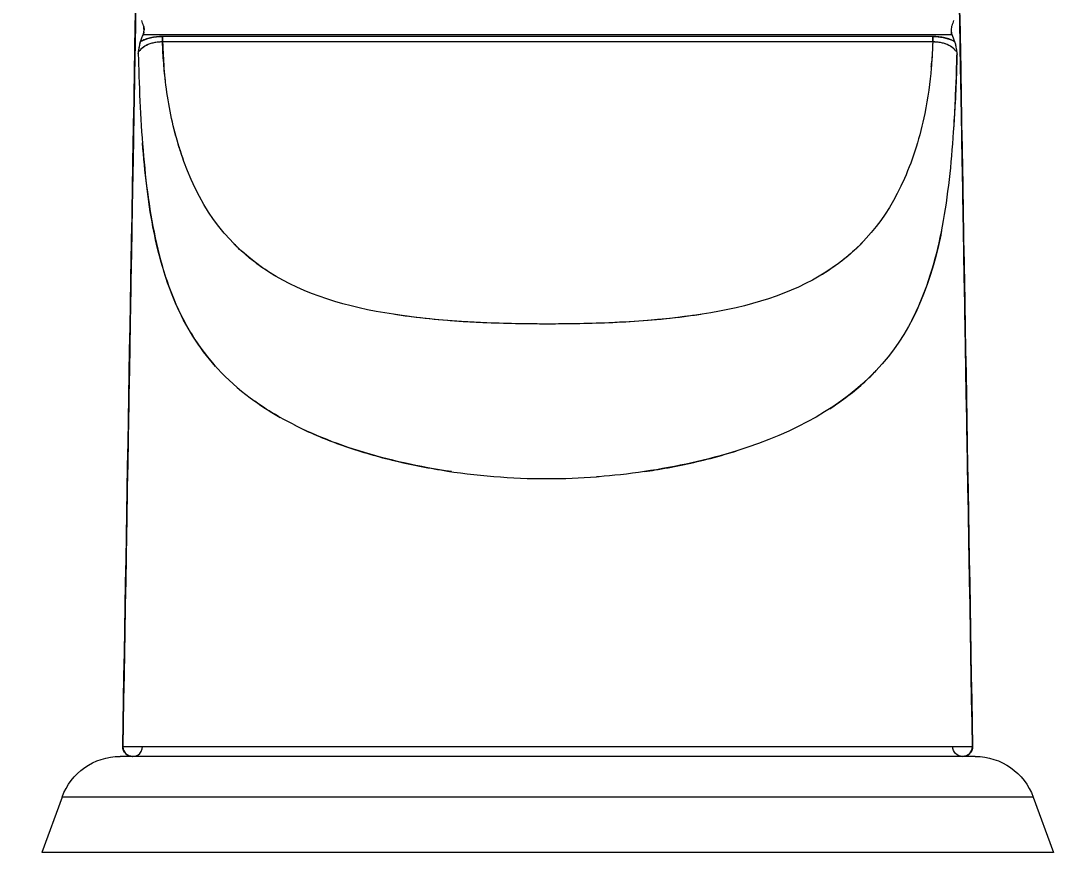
# Model space of a CAD drawing. Header units: inches. Extents: x -456 to 658, y -232 to 0.
# Drawn here: x -186.214 to -183.764, y -32.17 to -30.196 of the extents above; entities that cross this region are included whole.
import ezdxf

# ---------------------------------------------------------------- set-up
doc = ezdxf.new("R2010")
doc.units = ezdxf.units.IN
doc.header["$MEASUREMENT"] = 0
doc.styles.get("Standard").update_dxf_attribs({"font": 'arial.ttf'})
doc.dimstyles.get("Standard").update_dxf_attribs({"dimtxt": 0.18, "dimasz": 0.18, "dimexe": 0.18, "dimexo": 0.0625, "dimgap": 0.09, "dimtad": 0, "dimtih": 1, "dimtoh": 1, "dimdec": 4, "dimzin": 0, "dimdsep": 46, "dimtxsty": 'Standard', "dimcen": 0.09, "dimadec": 0, "dimazin": 0, "dimtfac": 1, "dimtdec": 4, "dimtofl": 0, "dimtmove": 0, "dimatfit": 3, "dimfxl": 1, "dimtolj": 1, "dimtzin": 0, "dimarcsym": 0})

# ---------------------------------------------------------------- blocks, each defined once
blk = doc.blocks.new('*D35')
at = {"color": 0, "lineweight": -2, "transparency": 16777216}
for p, q in [((-217.9538, -26.488), (-217.9538, -46.1394)), ((-184.9635, -33.0321), (-184.9635, -46.1394)), ((-215.7938, -43.9794), (-207.3241, -43.9794)), ((-187.1235, -43.9794), (-195.5932, -43.9794))]:
    blk.add_line(p, q, dxfattribs=at)
at = {"color": 0, "transparency": 16777216}
for points in [[(-215.7938, -43.6194), (-215.7938, -44.3394), (-217.9538, -43.9794)], [(-187.1235, -43.6194), (-187.1235, -44.3394), (-184.9635, -43.9794)]]:
    blk.add_solid(points, dxfattribs=at)
at = {"layer": 'Defpoints', "color": 0, "transparency": 16777216}
for p in [(-217.9538, -25.738), (-184.9635, -32.2821), (-217.9538, -43.9794)]:
    blk.add_point(p, dxfattribs=at)
at = {"color": 0, "transparency": 16777216, "insert": (-201.4587, -43.9794), "char_height": 3, "width": 9.467599, "attachment_point": 5}
blk.add_mtext('\\A1;1\'-8" MAX.', dxfattribs=at)

msp = doc.modelspace()

# ---------------------------------------------------------------- linework, layer by layer
at = {"color": 0, "linetype": 'Continuous', "lineweight": 0}
for p, q in [((-185.92272, -30.22831), (-184.00437, -30.22831)), ((-184.04985, -30.23335), (-185.87724, -30.23335)), ((-185.87724, -30.23335), (-185.87724, -30.24632)), ((-185.87724, -30.24632), (-185.87724, -30.23335)), ((-184.04985, -30.24632), (-184.04985, -30.23335)), ((-184.04986, -30.24632), (-185.87724, -30.24632)), ((-184.34229, -31.14518), (-184.34229, -31.14531)), ((-185.97167, -31.91858), (-185.97156, -31.91858)), ((-185.97156, -31.91817), (-183.95553, -31.91817)), ((-183.95553, -31.91858), (-183.95542, -31.91858)), ((-183.94917, -31.94203), (-185.97792, -31.94203)), ((-186.11566, -32.03848), (-186.1634, -32.16962)), ((-183.81142, -32.03848), (-186.11566, -32.03848)), ((-183.81142, -32.03848), (-183.76369, -32.16962)), ((-183.76369, -32.16962), (-186.1634, -32.16962))]:
    msp.add_line(p, q, dxfattribs=at)
msp.add_arc((-185.94821, -31.91858), 0.02345, 180, 1.00002, dxfattribs=at)
at = {"color": 0, "linetype": 'Continuous', "lineweight": 0, "extrusion": (0, 0, -1)}
for centre, radius, start, end in [((183.97887, -31.91858), 0.02345, 180, 359.99998), ((185.97792, -32.08862), 0.14659, 20, 90), ((183.94917, -32.08862), 0.14659, 90, 160)]:
    msp.add_arc(centre, radius, start, end, dxfattribs=at)
for centre, major_axis, ratio, start_param, end_param in [((-184.65284, -30.19639), (-1.28983, 0.13866), 0.483435, -0.2369951, -0.2178248), ((-185.27425, -30.19639), (1.28983, 0.13866), 0.483435, 0.2178248, 0.2369951), ((-184.65746, -30.35755), (-1.29139, 0), 0.5, 0.1746575, 0.2015179), ((-185.87655, -30.27032), (0.07078, -0.00049), 0.5222794, -2.4133979, -1.5841885), ((-185.26963, -30.35755), (1.2914, 0), 0.5, -0.2015179, -0.1746573), ((-184.04985, -30.24351), (0.00001, 0.01173), 0.000289, -1.8132089, -1.158909), ((-185.94821, -31.91858), (-0.02345, 0.00041), 0.0008469, 0, 0.0969655), ((-185.94821, -31.91858), (-0.02334, 0), 0.0043839, 0, 0.0174533), ((-185.94821, -31.91858), (0, -0.02345), 0.9953011, 0, 1.5707964), ((-183.97887, -31.91858), (0, -0.02345), 0.9953011, -1.5707963, 0), ((-183.97887, -31.91858), (0.02345, 0.00041), 0.0008469, -0.0969655, 0), ((-183.97887, -31.91858), (0.02334, 0.00041), 0.0043839, 0.0000007, 0.017454), ((-183.97887, -31.91858), (0.02345, 0.00041), 0.0043633, 0, 0.0174533)]:
    msp.add_ellipse(centre, major_axis=major_axis, ratio=ratio, start_param=start_param, end_param=end_param, dxfattribs=at)
at = {"color": 0, "linetype": 'Continuous', "lineweight": 0}
for centre, major_axis, ratio, start_param, end_param in [((-184.04985, -30.24351), (-0.00001, -0.01173), 0.0002719, -2.6179947, -1.3283848), ((-185.87196, -30.27929), (-0.06347, -0.00009), 0.5426586, -0.4763154, -0.3101305), ((-184.05513, -30.27929), (0.06347, -0.00009), 0.5426739, 0.3100996, 0.4762824), ((-185.94821, -31.91858), (-0.02345, 0.00041), 0.0043633, 0, 0.0174533), ((-185.94821, -31.91858), (-0.02345, 0.00041), 0.0008469, -0.0969655, 0), ((-185.94821, -31.91858), (0, -0.02345), 0.9953011, -1.5882496, 0), ((-183.97887, -31.91858), (0, -0.02345), 0.9953011, 0, 1.5882496), ((-183.97887, -31.91858), (0.02345, 0.00041), 0.0008469, 0, 0.0969655), ((-183.97887, -31.91858), (0.02345, 0), 0.0043633, 0, 0.0174533)]:
    msp.add_ellipse(centre, major_axis=major_axis, ratio=ratio, start_param=start_param, end_param=end_param, dxfattribs=at)
for points in [[(-185.91057, -28.41773), (-185.93093, -29.58454), (-185.9513, -30.75135), (-185.97167, -31.91817)], [(-185.97167, -31.91817), (-185.95097, -30.73271), (-185.93061, -29.5659), (-185.91057, -28.41773)], [(-185.91045, -28.41773), (-185.93028, -29.55353), (-185.95064, -30.72034), (-185.97156, -31.91817)], [(-185.97156, -31.91817), (-185.95119, -30.75135), (-185.93082, -29.58454), (-185.91045, -28.41773)], [(-183.95553, -31.91817), (-183.97644, -30.72034), (-183.99681, -29.55353), (-184.01664, -28.41773)], [(-184.01664, -28.41773), (-183.99627, -29.58454), (-183.9759, -30.75135), (-183.95553, -31.91817)], [(-183.95542, -31.91817), (-183.97579, -30.75135), (-183.99615, -29.58454), (-184.01652, -28.41773)], [(-184.01652, -28.41773), (-183.99648, -29.5659), (-183.97611, -30.73271), (-183.95542, -31.91817)], [(-185.92166, -30.22398), (-185.92191, -30.22566), (-185.92226, -30.22719), (-185.92272, -30.22831)], [(-184.00437, -30.22831), (-184.00483, -30.22719), (-184.00517, -30.22566), (-184.00543, -30.22397)], [(-185.87724, -30.24632), (-185.88412, -30.24628), (-185.89124, -30.24697), (-185.89789, -30.24839)], [(-185.87723, -30.24632), (-185.87619, -30.27047), (-185.87516, -30.28896), (-185.87387, -30.30523)], [(-184.0292, -30.24839), (-184.03584, -30.24697), (-184.04296, -30.24628), (-184.04985, -30.24632)], [(-184.01141, -30.25448), (-184.01691, -30.25172), (-184.02309, -30.2497), (-184.0292, -30.24839)], [(-183.9987, -30.26358), (-184.00238, -30.2597), (-184.00703, -30.25668), (-184.01141, -30.25448)], [(-185.25086, -30.90289), (-185.25091, -30.9028), (-185.25096, -30.90272), (-185.251, -30.90264)], [(-185.25099, -30.90264), (-185.25094, -30.90272), (-185.25089, -30.90281), (-185.25084, -30.90289)], [(-185.19099, -30.90803), (-185.19092, -30.90812), (-185.19085, -30.90821), (-185.19079, -30.9083)], [(-185.19093, -30.90803), (-185.19087, -30.90812), (-185.1908, -30.90821), (-185.19073, -30.9083)], [(-184.73633, -30.90827), (-184.73626, -30.90818), (-184.73619, -30.90808), (-184.73612, -30.90799)], [(-184.73628, -30.90827), (-184.7362, -30.90817), (-184.73613, -30.90808), (-184.73606, -30.90798)], [(-184.67622, -30.90285), (-184.67616, -30.90276), (-184.67611, -30.90267), (-184.67606, -30.90258)], [(-184.67604, -30.90257), (-184.6761, -30.90266), (-184.67615, -30.90275), (-184.6762, -30.90284)], [(-184.96354, -31.28274), (-184.92482, -31.28274), (-184.88627, -31.28128), (-184.84782, -31.27845)]]:
    msp.add_open_spline(points, degree=3, dxfattribs=at)
for points, knots in [([(-185.92119, -30.21816), (-185.92116, -30.21606), (-185.92124, -30.2141), (-185.92145, -30.21228), (-185.92166, -30.21047), (-185.92196, -30.20905), (-185.92235, -30.208)], [0.00026714599, 0.00026714599, 0.00026714599, 0.00026714599, 0.00040021977, 0.00040021977, 0.00040021977, 0.00053329354, 0.00053329354, 0.00053329354, 0.00053329354]), ([(-185.92235, -30.208), (-185.92194, -30.20911), (-185.92164, -30.21066), (-185.92144, -30.21238), (-185.92124, -30.2141), (-185.92116, -30.21615), (-185.92119, -30.21816)], [0, 0, 0, 0, 0.00013484028, 0.00013484028, 0.00013484028, 0.00026968055, 0.00026968055, 0.00026968055, 0.00026968055]), ([(-184.00473, -30.208), (-184.00512, -30.20904), (-184.00542, -30.21047), (-184.00563, -30.21228), (-184.00584, -30.21409), (-184.00593, -30.21605), (-184.00589, -30.21816)], [0, 0, 0, 0, 0.00013318147, 0.00013318147, 0.00013318147, 0.00026636295, 0.00026636295, 0.00026636295, 0.00026636295]), ([(-185.87724, -30.23335), (-185.88216, -30.23335), (-185.88703, -30.23362), (-185.89184, -30.23415), (-185.89665, -30.23468), (-185.90131, -30.23547), (-185.90578, -30.2365), (-185.91025, -30.23754), (-185.91444, -30.2388), (-185.91839, -30.24029), (-185.92233, -30.24178), (-185.92594, -30.24347), (-185.9292, -30.24535)], [0, 0, 0, 0, 0.0003173548, 0.0003173548, 0.0003173548, 0.0006347096, 0.0006347096, 0.0006347096, 0.0009520644, 0.0009520644, 0.0009520644, 0.0012694192, 0.0012694192, 0.0012694192, 0.0012694192]), ([(-185.92272, -30.22831), (-185.92229, -30.22727), (-185.92194, -30.22585), (-185.92166, -30.22404), (-185.92139, -30.22223), (-185.92123, -30.22026), (-185.92119, -30.21816)], [0, 0, 0, 0, 0.00013357299, 0.00013357299, 0.00013357299, 0.00026714599, 0.00026714599, 0.00026714599, 0.00026714599]), ([(-185.92145, -30.22238), (-185.92151, -30.22291), (-185.92157, -30.22342), (-185.92164, -30.22391), (-185.92165, -30.22393), (-185.92165, -30.22395), (-185.92165, -30.22397)], [0.000366783775, 0.000366783775, 0.000366783775, 0.000366783775, 0.000405026672, 0.000405026672, 0.000405026672, 0.000406748302, 0.000406748302, 0.000406748302, 0.000406748302]), ([(-183.99788, -30.24535), (-184.00115, -30.24347), (-184.00475, -30.24178), (-184.0087, -30.24029), (-184.01264, -30.2388), (-184.01684, -30.23754), (-184.02131, -30.2365), (-184.02578, -30.23547), (-184.03043, -30.23468), (-184.03524, -30.23415), (-184.04006, -30.23362), (-184.04492, -30.23335), (-184.04985, -30.23335)], [0, 0, 0, 0, 0.0003210645, 0.0003210645, 0.0003210645, 0.000642129, 0.000642129, 0.000642129, 0.0009631935, 0.0009631935, 0.0009631935, 0.001284258, 0.001284258, 0.001284258, 0.001284258]), ([(-184.04985, -30.23335), (-184.04558, -30.23335), (-184.04138, -30.23355), (-184.03726, -30.23394), (-184.03519, -30.23414), (-184.03314, -30.23438), (-184.03111, -30.23467), (-184.02908, -30.23497), (-184.02706, -30.23531), (-184.02508, -30.2357), (-184.02112, -30.23648), (-184.01736, -30.23743), (-184.01378, -30.23854), (-184.012, -30.2391), (-184.01026, -30.2397), (-184.00857, -30.24034), (-184.00688, -30.24098), (-184.00523, -30.24167), (-184.00367, -30.24238), (-184.00162, -30.24332), (-183.99969, -30.24431), (-183.99788, -30.24535)], [0, 0, 0, 0, 0.0002725981, 0.0002725981, 0.0002725981, 0.0004089492, 0.0004089492, 0.0004089492, 0.0005453003, 0.0005453003, 0.0005453003, 0.0008180026, 0.0008180026, 0.0008180026, 0.0009543538, 0.0009543538, 0.0009543538, 0.0010907049, 0.0010907049, 0.0010907049, 0.0012694293, 0.0012694293, 0.0012694293, 0.0012694293]), ([(-184.00589, -30.21816), (-184.00585, -30.22026), (-184.0057, -30.22222), (-184.00542, -30.22403), (-184.00515, -30.22585), (-184.00479, -30.22727), (-184.00437, -30.22831)], [0.00026636295, 0.00026636295, 0.00026636295, 0.00026636295, 0.00039983019, 0.00039983019, 0.00039983019, 0.00053329744, 0.00053329744, 0.00053329744, 0.00053329744]), ([(-184.00543, -30.22397), (-184.00544, -30.22394), (-184.00544, -30.22392), (-184.00544, -30.2239), (-184.00552, -30.22341), (-184.00558, -30.22289), (-184.00564, -30.22236)], [0.000133443811, 0.000133443811, 0.000133443811, 0.000133443811, 0.000135185728, 0.000135185728, 0.000135185728, 0.000173793206, 0.000173793206, 0.000173793206, 0.000173793206]), ([(-185.93481, -30.2745), (-185.9348, -30.27443), (-185.93475, -30.27409), (-185.93468, -30.27362), (-185.93462, -30.27315), (-185.93457, -30.27281), (-185.93452, -30.27244), (-185.93441, -30.27172), (-185.93432, -30.27104), (-185.93421, -30.27033), (-185.93401, -30.26892), (-185.9338, -30.26757), (-185.93359, -30.26617), (-185.93316, -30.26337), (-185.93273, -30.26076), (-185.93224, -30.25805), (-185.93127, -30.25264), (-185.93023, -30.24825), (-185.9292, -30.24535)], [-0.00000760448, -0.00000760448, -0.00000760448, -0.00000760448, 0.00002042089, 0.00002042089, 0.00002042089, 0.00004850336, 0.00004850336, 0.00004850336, 0.00010466831, 0.00010466831, 0.00010466831, 0.0002169982, 0.0002169982, 0.0002169982, 0.00044165799, 0.00044165799, 0.00044165799, 0.00089097757, 0.00089097757, 0.00089097757, 0.00089097757]), ([(-185.93362, -30.26634), (-185.93358, -30.26612), (-185.93355, -30.2659), (-185.93352, -30.26569), (-185.93306, -30.26273), (-185.93266, -30.26035), (-185.93232, -30.2585)], [0.0002169982, 0.0002169982, 0.0002169982, 0.0002169982, 0.00023219288, 0.00023219288, 0.00023219288, 0.00044165799, 0.00044165799, 0.00044165799, 0.00044165799]), ([(-185.87724, -30.24632), (-185.8808, -30.2463), (-185.88429, -30.24647), (-185.88946, -30.24699), (-185.89116, -30.2472), (-185.89454, -30.24773), (-185.89623, -30.24804), (-185.90118, -30.2491), (-185.90431, -30.24996), (-185.90878, -30.25149), (-185.91022, -30.25204), (-185.91304, -30.25321), (-185.91441, -30.25384), (-185.91831, -30.2558), (-185.92068, -30.25723), (-185.92495, -30.2603), (-185.92687, -30.26197), (-185.93006, -30.26536), (-185.93136, -30.26708), (-185.93241, -30.26887)], [0, 0, 0, 0, 0.0002730653, 0.0002730653, 0.0004095979, 0.0004095979, 0.0005461306, 0.0005461306, 0.0008191959, 0.0008191959, 0.0009557285, 0.0009557285, 0.0010922612, 0.0010922612, 0.0013653265, 0.0013653265, 0.0016383918, 0.0016383918, 0.0019021857, 0.0019021857, 0.0019021857, 0.0019021857]), ([(-185.93232, -30.2585), (-185.93221, -30.25786), (-185.93209, -30.25724), (-185.93198, -30.25663), (-185.93161, -30.25466), (-185.93123, -30.25288), (-185.93087, -30.25132)], [0.00044165799, 0.00044165799, 0.00044165799, 0.00044165799, 0.0004941868, 0.0004941868, 0.0004941868, 0.00066631778, 0.00066631778, 0.00066631778, 0.00066631778]), ([(-185.93087, -30.25132), (-185.93059, -30.25009), (-185.93031, -30.24898), (-185.93003, -30.248), (-185.92975, -30.24699), (-185.92947, -30.24611), (-185.9292, -30.24535)], [0.00066631778, 0.00066631778, 0.00066631778, 0.00066631778, 0.00077741808, 0.00077741808, 0.00077741808, 0.00089097757, 0.00089097757, 0.00089097757, 0.00089097757]), ([(-185.89789, -30.24839), (-185.90399, -30.2497), (-185.91017, -30.25172), (-185.91567, -30.25448), (-185.92006, -30.25668), (-185.9247, -30.2597), (-185.92838, -30.26358)], [0.00045542197, 0.00045542197, 0.00045542197, 0.00045542197, 0.00091084395, 0.00091084395, 0.00091084395, 0.00136626592, 0.00136626592, 0.00136626592, 0.00136626592]), ([(-185.86989, -30.34337), (-185.87179, -30.32805), (-185.87334, -30.31256), (-185.87584, -30.28022), (-185.87674, -30.26336), (-185.87724, -30.24632)], [0.0341386278, 0.0341386278, 0.0341386278, 0.0341386278, 0.0352162024, 0.0352162024, 0.036364625, 0.036364625, 0.036364625, 0.036364625]), ([(-184.04986, -30.24632), (-184.05096, -30.27192), (-184.05205, -30.29117), (-184.05345, -30.30815), (-184.05626, -30.34212), (-184.06152, -30.37947), (-184.06897, -30.41608), (-184.08015, -30.47099), (-184.09581, -30.52187), (-184.11708, -30.57063), (-184.15961, -30.66814), (-184.22164, -30.74025), (-184.30352, -30.79267), (-184.3854, -30.84509), (-184.48693, -30.87561), (-184.59702, -30.89245), (-184.70712, -30.90928), (-184.82605, -30.91571), (-184.9631, -30.91573), (-185.10015, -30.91576), (-185.21908, -30.90938), (-185.32948, -30.89264), (-185.43988, -30.8759), (-185.54155, -30.84546), (-185.62312, -30.79346), (-185.71634, -30.73404), (-185.7838, -30.64909), (-185.82646, -30.53006), (-185.84245, -30.48542), (-185.85413, -30.44049), (-185.86258, -30.39287), (-185.8668, -30.36906), (-185.87, -30.34502), (-185.87185, -30.32473), (-185.8737, -30.30444), (-185.87537, -30.2798), (-185.87723, -30.24632)], [0, 0, 0, 0, 0.02083333, 0.02083333, 0.02083333, 0.0625, 0.0625, 0.0625, 0.125, 0.125, 0.125, 0.25, 0.25, 0.25, 0.375, 0.375, 0.375, 0.5, 0.5, 0.5, 0.625, 0.625, 0.625, 0.75, 0.75, 0.75, 0.89285714, 0.89285714, 0.89285714, 0.94642857, 0.94642857, 0.94642857, 0.97321429, 0.97321429, 0.97321429, 1, 1, 1, 1]), ([(-184.04985, -30.24632), (-184.05035, -30.26329), (-184.05124, -30.28016), (-184.05276, -30.29986), (-184.053, -30.3028), (-184.05325, -30.30573)], [-0.036355033, -0.036355033, -0.036355033, -0.036355033, -0.0352075129, -0.0352075129, -0.0350061237, -0.0350061237, -0.0350061237, -0.0350061237]), ([(-183.99467, -30.26887), (-183.99572, -30.26708), (-183.99703, -30.26536), (-184.00022, -30.26197), (-184.00213, -30.2603), (-184.00641, -30.25723), (-184.00877, -30.2558), (-184.01268, -30.25384), (-184.01405, -30.25321), (-184.01686, -30.25204), (-184.01831, -30.25149), (-184.02278, -30.24996), (-184.02591, -30.2491), (-184.03086, -30.24804), (-184.03254, -30.24773), (-184.03593, -30.2472), (-184.03763, -30.24699), (-184.04279, -30.24647), (-184.04629, -30.24631), (-184.04985, -30.24632)], [-0.0019022096, -0.0019022096, -0.0019022096, -0.0019022096, -0.0016383864, -0.0016383864, -0.0013653046, -0.0013653046, -0.0010922228, -0.0010922228, -0.000955682, -0.000955682, -0.0008191411, -0.0008191411, -0.0005460593, -0.0005460593, -0.0004095184, -0.0004095184, -0.0002729775, -0.0002729775, 0.0000001043, 0.0000001043, 0.0000001043, 0.0000001043]), ([(-183.99788, -30.24535), (-183.99686, -30.24825), (-183.99582, -30.25264), (-183.99484, -30.25805), (-183.99482, -30.2582), (-183.99479, -30.25835), (-183.99476, -30.2585)], [0, 0, 0, 0, 0.00044696407, 0.00044696407, 0.00044696407, 0.00045933577, 0.00045933577, 0.00045933577, 0.00045933577]), ([(-183.99788, -30.24535), (-183.99762, -30.24611), (-183.99734, -30.24699), (-183.99706, -30.248), (-183.99678, -30.24898), (-183.9965, -30.25009), (-183.99621, -30.25132)], [0, 0, 0, 0, 0.00011294315, 0.00011294315, 0.00011294315, 0.00022348204, 0.00022348204, 0.00022348204, 0.00022348204]), ([(-183.99621, -30.25132), (-183.99585, -30.25288), (-183.99548, -30.25466), (-183.9951, -30.25663), (-183.99499, -30.25724), (-183.99488, -30.25786), (-183.99476, -30.2585)], [0.00022348204, 0.00022348204, 0.00022348204, 0.00022348204, 0.00039471711, 0.00039471711, 0.00039471711, 0.00044696407, 0.00044696407, 0.00044696407, 0.00044696407]), ([(-183.99476, -30.2585), (-183.99443, -30.26034), (-183.99403, -30.26273), (-183.99357, -30.26569), (-183.99354, -30.2659), (-183.9935, -30.26612), (-183.99347, -30.26634), (-183.99327, -30.26765), (-183.99307, -30.26898), (-183.99288, -30.27031), (-183.99277, -30.27108), (-183.99265, -30.27185), (-183.99254, -30.27263), (-183.99249, -30.27301), (-183.99243, -30.2734), (-183.99238, -30.27378), (-183.99234, -30.27402), (-183.99231, -30.27425), (-183.99228, -30.2745)], [0.00044696407, 0.00044696407, 0.00044696407, 0.00044696407, 0.00065533054, 0.00065533054, 0.00065533054, 0.00067044611, 0.00067044611, 0.00067044611, 0.00077948509, 0.00077948509, 0.00077948509, 0.00084282026, 0.00084282026, 0.00084282026, 0.00087442454, 0.00087442454, 0.00087442454, 0.00089392815, 0.00089392815, 0.00089392815, 0.00089392815]), ([(-185.93481, -30.2745), (-185.9348, -30.27446), (-185.93477, -30.27423), (-185.93471, -30.27378), (-185.93467, -30.27348), (-185.93461, -30.2731), (-185.93454, -30.27262), (-185.93446, -30.27202), (-185.93435, -30.27128), (-185.93422, -30.2704), (-185.93393, -30.26837), (-185.93372, -30.26702), (-185.93362, -30.26634)], [-0.00000766159, -0.00000766159, -0.00000766159, -0.00000766159, 0.00003745297, 0.00003745297, 0.00003745297, 0.00006728255, 0.00006728255, 0.00006728255, 0.00010466831, 0.00010466831, 0.00010466831, 0.0002169982, 0.0002169982, 0.0002169982, 0.0002169982]), ([(-185.93481, -30.2745), (-185.93448, -30.28748), (-185.93412, -30.30042), (-185.93248, -30.35253), (-185.93086, -30.39144), (-185.92636, -30.4691), (-185.92344, -30.50788), (-185.91582, -30.58355), (-185.9111, -30.62067), (-185.89888, -30.69352), (-185.89128, -30.72944), (-185.87261, -30.79811), (-185.86155, -30.83098), (-185.84147, -30.87812), (-185.8342, -30.89347), (-185.81833, -30.92344), (-185.80968, -30.93811), (-185.76332, -31.00892), (-185.71671, -31.05736), (-185.63962, -31.1125), (-185.61929, -31.12537), (-185.59803, -31.13741)], [-0.036043866, -0.036043866, -0.036043866, -0.036043866, -0.035216202, -0.035216202, -0.03270107, -0.03270107, -0.030185937, -0.030185937, -0.027670804, -0.027670804, -0.025155672, -0.025155672, -0.022640539, -0.022640539, -0.021382973, -0.021382973, -0.020125406, -0.020125406, -0.015095141, -0.015095141, -0.013449035, -0.013449035, -0.013449035, -0.013449035]), ([(-184.09948, -30.9067), (-184.09161, -30.89172), (-184.08444, -30.87639), (-184.06459, -30.82925), (-184.0537, -30.79644), (-184.03541, -30.72825), (-184.028, -30.69286), (-184.01572, -30.61944), (-184.01105, -30.58227), (-184.00355, -30.50708), (-184.00073, -30.46908), (-183.99627, -30.39204), (-183.99462, -30.35277), (-183.99297, -30.30039), (-183.9926, -30.28745), (-183.99228, -30.2745)], [0.021381893, 0.021381893, 0.021381893, 0.021381893, 0.022631849, 0.022631849, 0.025146982, 0.025146982, 0.027662115, 0.027662115, 0.030177247, 0.030177247, 0.03269238, 0.03269238, 0.035207513, 0.035207513, 0.036033632, 0.036033632, 0.036033632, 0.036033632]), ([(-183.99228, -30.2745), (-183.9926, -30.28748), (-183.99297, -30.30042), (-183.99418, -30.33909), (-183.99516, -30.36473), (-183.99637, -30.39031)], [-0.036043866, -0.036043866, -0.036043866, -0.036043866, -0.0352162024, -0.0352162024, -0.0335632232, -0.0335632232, -0.0335632232, -0.0335632232]), ([(-184.05321, -30.30523), (-184.05298, -30.30246), (-184.05275, -30.29968), (-184.05243, -30.29556), (-184.05233, -30.29422), (-184.05223, -30.29287)], [0.03502486974, 0.03502486974, 0.03502486974, 0.03502486974, 0.03521620236, 0.03521620236, 0.03530870964, 0.03530870964, 0.03530870964, 0.03530870964]), ([(-184.00041, -30.46116), (-183.99876, -30.43681), (-183.99746, -30.41354), (-183.99649, -30.3929), (-183.9963, -30.38876), (-183.99611, -30.38449), (-183.99592, -30.38009)], [0.947755804, 0.947755804, 0.947755804, 0.947755804, 0.96875, 0.96875, 0.96875, 0.972963453, 0.972963453, 0.972963453, 0.972963453]), ([(-185.82722, -30.52793), (-185.83007, -30.52001), (-185.8328, -30.51197), (-185.8405, -30.48797), (-185.84514, -30.47162), (-185.84932, -30.4549)], [0.0295392744, 0.0295392744, 0.0295392744, 0.0295392744, 0.030185937, 0.030185937, 0.0314435924, 0.0314435924, 0.0314435924, 0.0314435924]), ([(-185.75132, -31.01626), (-185.79178, -30.97113), (-185.82282, -30.92088), (-185.84648, -30.86631), (-185.86019, -30.83471), (-185.87163, -30.8014), (-185.88128, -30.76627), (-185.88853, -30.73992), (-185.89474, -30.7126), (-185.89991, -30.68547), (-185.90594, -30.65382), (-185.91078, -30.62188), (-185.91487, -30.5885), (-185.91896, -30.55513), (-185.92229, -30.52024), (-185.92488, -30.48615), (-185.92488, -30.48614), (-185.92488, -30.48612), (-185.92488, -30.48611)], [0.50168827, 0.50168827, 0.50168827, 0.50168827, 0.625, 0.625, 0.625, 0.69642857, 0.69642857, 0.69642857, 0.75, 0.75, 0.75, 0.8125, 0.8125, 0.8125, 0.875, 0.875, 0.875, 0.87502372, 0.87502372, 0.87502372, 0.87502372]), ([(-184.02908, -30.69567), (-184.02971, -30.69886), (-184.03036, -30.70204), (-184.03102, -30.7052), (-184.05766, -30.83384), (-184.10436, -30.94266), (-184.18447, -31.02648), (-184.26458, -31.1103), (-184.37372, -31.17269), (-184.51428, -31.21652), (-184.58456, -31.23844), (-184.65676, -31.2545), (-184.73381, -31.26596), (-184.77234, -31.2717), (-184.81067, -31.27592), (-184.84129, -31.27802), (-184.84343, -31.27817), (-184.8456, -31.27831), (-184.84782, -31.27845)], [0.2438434, 0.2438434, 0.2438434, 0.2438434, 0.25, 0.25, 0.25, 0.5, 0.5, 0.5, 0.75, 0.75, 0.75, 0.875, 0.875, 0.875, 0.9375, 0.9375, 0.9375, 0.94185586, 0.94185586, 0.94185586, 0.94185586]), ([(-185.61072, -30.80111), (-185.6157, -30.79816), (-185.62064, -30.79512), (-185.63784, -30.78408), (-185.6498, -30.77562), (-185.67274, -30.7578), (-185.68375, -30.74841), (-185.69888, -30.73421), (-185.70337, -30.72983), (-185.70777, -30.72534)], [0.0196274108, 0.0196274108, 0.0196274108, 0.0196274108, 0.0201254062, 0.0201254062, 0.0213829726, 0.0213829726, 0.0226405389, 0.0226405389, 0.0231850097, 0.0231850097, 0.0231850097, 0.0231850097]), ([(-184.21319, -30.71838), (-184.21926, -30.7248), (-184.22549, -30.73103), (-184.24241, -30.74703), (-184.25339, -30.75648), (-184.27631, -30.77446), (-184.28823, -30.78295), (-184.31032, -30.7972), (-184.32041, -30.80321), (-184.33071, -30.80888)], [-0.023397611, -0.023397611, -0.023397611, -0.023397611, -0.0226318494, -0.0226318494, -0.0213742831, -0.0213742831, -0.0201167167, -0.0201167167, -0.019103828, -0.019103828, -0.019103828, -0.019103828]), ([(-184.6, -30.8929), (-184.61322, -30.89496), (-184.62643, -30.89683), (-184.66909, -30.90235), (-184.6981, -30.90525), (-184.75439, -30.90974), (-184.78177, -30.91135), (-184.83534, -30.91375), (-184.86165, -30.91454), (-184.91312, -30.91553), (-184.93834, -30.91574), (-185.01434, -30.91573), (-185.06425, -30.91499), (-185.13103, -30.91204), (-185.14459, -30.91134), (-185.17219, -30.90966), (-185.18626, -30.90868), (-185.2287, -30.90529), (-185.25746, -30.90244), (-185.29972, -30.89704), (-185.31292, -30.8952), (-185.32616, -30.89314)], [-0.011179308, -0.011179308, -0.011179308, -0.011179308, -0.010056186, -0.010056186, -0.007541053, -0.007541053, -0.005025921, -0.005025921, -0.002510788, -0.002510788, 0.000004345, 0.000004345, 0.00503461, 0.00503461, 0.006292176, 0.006292176, 0.007549743, 0.007549743, 0.010064875, 0.010064875, 0.011196329, 0.011196329, 0.011196329, 0.011196329]), ([(-184.2941, -31.11668), (-184.2849, -31.11074), (-184.2759, -31.10463), (-184.23786, -31.0774), (-184.2114, -31.05461), (-184.18661, -31.02876), (-184.18537, -31.02744), (-184.18413, -31.02613)], [0.014330288, 0.014330288, 0.014330288, 0.014330288, 0.0150864514, 0.0150864514, 0.0176015841, 0.0176015841, 0.0177357347, 0.0177357347, 0.0177357347, 0.0177357347]), ([(-185.19136, -31.26614), (-185.19141, -31.26614), (-185.19145, -31.26613), (-185.1915, -31.26612), (-185.26776, -31.25501), (-185.34126, -31.23875), (-185.4109, -31.21699), (-185.48054, -31.19523), (-185.54475, -31.16798), (-185.60213, -31.13507), (-185.62185, -31.12377), (-185.64074, -31.11166), (-185.65862, -31.09888)], [0.1249224, 0.1249224, 0.1249224, 0.1249224, 0.125, 0.125, 0.125, 0.25, 0.25, 0.25, 0.375, 0.375, 0.375, 0.41794528, 0.41794528, 0.41794528, 0.41794528]), ([(-185.56373, -31.15576), (-185.5637, -31.15577), (-185.56367, -31.15579), (-185.52983, -31.17286), (-185.49415, -31.18804), (-185.41953, -31.21498), (-185.38061, -31.22674), (-185.32015, -31.24192), (-185.2996, -31.24658), (-185.25841, -31.25502), (-185.23772, -31.25881), (-185.13385, -31.27571), (-185.0496, -31.28273), (-184.96369, -31.28274), (-184.96362, -31.28274), (-184.96354, -31.28274)], [-0.012582298, -0.012582298, -0.012582298, -0.012582298, -0.012580008, -0.012580008, -0.010064875, -0.010064875, -0.007549743, -0.007549743, -0.006292176, -0.006292176, -0.00503461, -0.00503461, -0.000004345, -0.000004345, 0, 0, 0, 0]), ([(-184.73325, -31.26588), (-184.72505, -31.26468), (-184.71688, -31.26342), (-184.66709, -31.2553), (-184.62615, -31.24688), (-184.56261, -31.23085), (-184.53937, -31.22434), (-184.51655, -31.21723)], [0.0045347083, 0.0045347083, 0.0045347083, 0.0045347083, 0.0050259206, 0.0050259206, 0.0075410533, 0.0075410533, 0.0090156719, 0.0090156719, 0.0090156719, 0.0090156719])]:
    msp.add_open_spline(points, degree=3, knots=knots, dxfattribs=at)

# ---------------------------------------------------------------- dimensions: what is measured, and where the dimension line sits
dim = msp.add_linear_dim(base=(-217.95381, -43.97939), p1=(-184.96354, -32.28212), p2=(-217.95381, -25.73804), text='1\'-8" MAX.', dimstyle='Standard', override={"dimscale": 12, "dimtxt": 0.25})
dim.commit()
dim.dimension.update_dxf_attribs({"geometry": '*D35', "text_midpoint": (-201.45868, -43.97939)})

doc.saveas('drawing.dxf')
